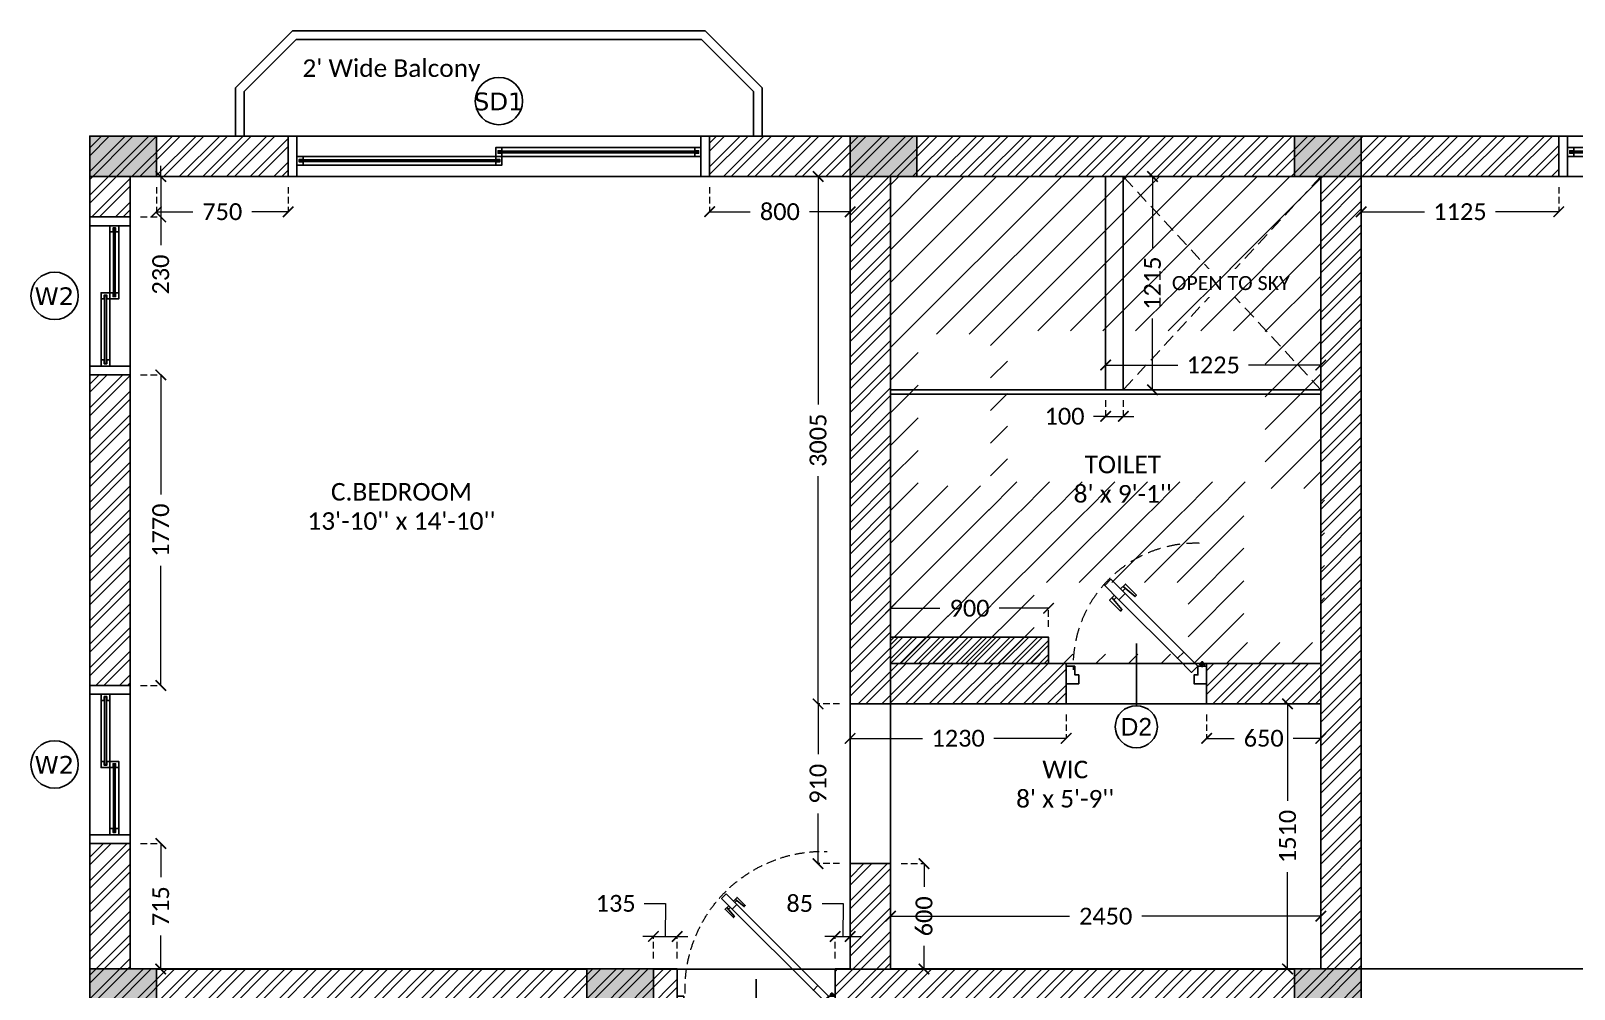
# Model space of a CAD drawing. Header units: millimetres. Extents: x -15000 to 115650, y -17045 to 28620.
# Drawn here: x 86765 to 95552, y 8760 to 14220 of the extents above; entities that cross this region are included whole.
import ezdxf
from ezdxf.enums import TextEntityAlignment as Align

# ---------------------------------------------------------------- set-up
doc = ezdxf.new("R2010")
doc.units = ezdxf.units.MM
doc.header["$LTSCALE"] = 150
for name, pattern in [('3BHK-W(SB)$0$HIDDEN', [0.375, 0.25, -0.125]), ('DASHED', [0.75, 0.5, -0.25]), ('HIDDEN', [0])]:
    doc.linetypes.add(name, pattern=pattern)
for name, color, linetype in [('ad-Column', 3, 'Continuous'), ('ad-Column Hatch', 125, 'Continuous'), ('ad-Door', 11, 'Continuous'), ('ad-Elevation 10', 8, 'Continuous'), ('ad-Furniture', 8, 'Continuous'), ('ad-Ledge Wall', 6, 'Continuous'), ('ad-Railing', 6, 'Continuous'), ('ad-Text main', 7, 'Continuous'), ('ad-Text Main_Door&window Label', 7, 'Continuous'), ('ad-Wall', 240, 'Continuous'), ('ad-Wall hatch', 8, 'Continuous'), ('BEAMS', 2, 'Continuous'), ('hatch', 8, 'Continuous')]:
    doc.layers.add(name, color=color, linetype=linetype)
doc.layers.add('ad-Dimension', color=5, linetype='Continuous', lineweight=0, true_color=0x0000ff)
doc.layers.add('ad-Glass Sectionline', color=140, linetype='Continuous', true_color=0x00bfff)
doc.layers.get('ad-Furniture').off()
doc.styles.add('6 U T S R N_Typical Floor Plan$0$3BHK-E(NB)$0$grid_text', font='verdana.ttf', dxfattribs={"width": 0.9})
doc.styles.add('New Text Style', font='arial.ttf', dxfattribs={"height": 100})
doc.styles.get("Standard").update_dxf_attribs({"font": 'calibril.ttf'})
doc.dimstyles.new('A-75-DIM-INT (Framing)', dxfattribs={"dimscale": 100, "dimtxt": 0.8, "dimasz": 0.5, "dimexe": 0, "dimexo": 0.5, "dimgap": 0.5, "dimtad": 0, "dimdec": 0, "dimdsep": 46, "dimtxsty": 'Standard', "dimblk": 'ARCHTICK', "dimcen": 0.025, "dimclrd": 256, "dimclre": 256, "dimclrt": 256, "dimazin": 2, "dimtfac": 1, "dimtdec": 0, "dimtmove": 1, "dimatfit": 0, "dimldrblk": 'ARCHTICK', "dimfxl": 1, "dimtfill": 1, "dimtolj": 1, "dimtzin": 0, "dimarcsym": 0})

# ---------------------------------------------------------------- blocks, each defined once
blk = doc.blocks.new('_ArchTick')
at = {"color": 0, "linetype": 'ByBlock', "const_width": 0.15}
blk.add_lwpolyline([(-0.5, -0.5), (0.5, 0.5)], dxfattribs=at)
blk = doc.blocks.new('*D13')
at = {"layer": 'ad-Dimension', "lineweight": -2}
for p, q in [((404.5, -230), (404.5, -170)), ((404.5, -230), (404.5, -460)), ((404.5, -460), (404.5, -621.2)), ((404.5, -460), (404.5, -520))]:
    blk.add_line(p, q, dxfattribs=at)
at = {"layer": 'ad-Dimension', "linetype": '3BHK-W(SB)$0$HIDDEN', "lineweight": -2}
for p, q in [((290, -230), (404.5, -230)), ((290, -460), (404.5, -460))]:
    blk.add_line(p, q, dxfattribs=at)
at = {"layer": 'Defpoints', "color": 0}
for p in [(230, -230), (230, -460), (404.5, -460)]:
    blk.add_point(p, dxfattribs=at)
at = {"layer": 'ad-Dimension', "lineweight": -2, "xscale": 60, "yscale": 60, "zscale": 60}
for p, rotation in [((404.5, -230), 270), ((404.5, -460), 90)]:
    blk.add_blockref('_ArchTick', p, dxfattribs=dict(at, rotation=rotation))
at = {"layer": 'ad-Dimension', "insert": (404.5, -788.5), "char_height": 96, "attachment_point": 5, "rotation": 90, "bg_fill": 3, "box_fill_scale": 1.1, "bg_fill_color": 257, "bg_fill_transparency": 0}
blk.add_mtext('\\A1;230', dxfattribs=at)
blk = doc.blocks.new('*D14')
at = {"layer": 'ad-Dimension', "linetype": '3BHK-W(SB)$0$HIDDEN', "lineweight": -2}
for p, q in [((290, -1360), (404.5, -1360)), ((290, -3130), (404.5, -3130))]:
    blk.add_line(p, q, dxfattribs=at)
at = {"layer": 'ad-Dimension', "lineweight": -2}
for p, q in [((404.5, -1360), (404.5, -2041.6)), ((404.5, -3130), (404.5, -2448.4))]:
    blk.add_line(p, q, dxfattribs=at)
at = {"layer": 'Defpoints', "color": 0}
for p in [(230, -1360), (230, -3130), (404.5, -3130)]:
    blk.add_point(p, dxfattribs=at)
at = {"layer": 'ad-Dimension', "lineweight": -2, "xscale": 60, "yscale": 60, "zscale": 60}
for p, rotation in [((404.5, -1360), 90), ((404.5, -3130), 270)]:
    blk.add_blockref('_ArchTick', p, dxfattribs=dict(at, rotation=rotation))
at = {"layer": 'ad-Dimension', "insert": (404.5, -2245), "char_height": 96, "attachment_point": 5, "rotation": 90, "bg_fill": 3, "box_fill_scale": 1.1, "bg_fill_color": 257, "bg_fill_transparency": 0}
blk.add_mtext('\\A1;1770', dxfattribs=at)
blk = doc.blocks.new('*D16')
at = {"layer": 'ad-Dimension', "linetype": '3BHK-W(SB)$0$HIDDEN', "lineweight": -2}
for p, q in [((290, -4030), (404.5, -4030)), ((290, -4745), (404.5, -4745))]:
    blk.add_line(p, q, dxfattribs=at)
at = {"layer": 'ad-Dimension', "lineweight": -2}
for p, q in [((404.5, -4030), (404.5, -4221.5)), ((404.5, -4745), (404.5, -4553.5))]:
    blk.add_line(p, q, dxfattribs=at)
at = {"layer": 'Defpoints', "color": 0}
for p in [(230, -4030), (230, -4745), (404.5, -4745)]:
    blk.add_point(p, dxfattribs=at)
at = {"layer": 'ad-Dimension', "lineweight": -2, "xscale": 60, "yscale": 60, "zscale": 60}
for p, rotation in [((404.5, -4030), 90), ((404.5, -4745), 270)]:
    blk.add_blockref('_ArchTick', p, dxfattribs=dict(at, rotation=rotation))
at = {"layer": 'ad-Dimension', "insert": (404.5, -4387.5), "char_height": 96, "attachment_point": 5, "rotation": 90, "bg_fill": 3, "box_fill_scale": 1.1, "bg_fill_color": 257, "bg_fill_transparency": 0}
blk.add_mtext('\\A1;715', dxfattribs=at)
blk = doc.blocks.new('*D23')
at = {"layer": 'ad-Dimension', "linetype": '3BHK-W(SB)$0$HIDDEN', "lineweight": -2}
for p, q in [((6360, -3295), (6360, -3431)), ((7010, -3295), (7010, -3431))]:
    blk.add_line(p, q, dxfattribs=at)
at = {"layer": 'ad-Dimension', "lineweight": -2}
for p, q in [((6360, -3431), (6517.3, -3431)), ((7010, -3431), (6852.7, -3431))]:
    blk.add_line(p, q, dxfattribs=at)
at = {"layer": 'Defpoints', "color": 0}
for p in [(6360, -3235), (7010, -3235), (7010, -3431)]:
    blk.add_point(p, dxfattribs=at)
at = {"layer": 'ad-Dimension', "lineweight": -2, "xscale": 60, "yscale": 60, "zscale": 60, "rotation": 180}
blk.add_blockref('_ArchTick', (6360, -3431), dxfattribs=at)
at = {"layer": 'ad-Dimension', "lineweight": -2, "xscale": 60, "yscale": 60, "zscale": 60}
blk.add_blockref('_ArchTick', (7010, -3431), dxfattribs=at)
at = {"layer": 'ad-Dimension', "insert": (6685, -3431), "char_height": 96, "attachment_point": 5, "bg_fill": 3, "box_fill_scale": 1.1, "bg_fill_color": 257, "bg_fill_transparency": 0}
blk.add_mtext('\\A1;650', dxfattribs=at)
blk = doc.blocks.new('*D24')
at = {"layer": 'ad-Dimension', "linetype": '3BHK-W(SB)$0$HIDDEN', "lineweight": -2}
for p, q in [((6950, -3235), (6820.5, -3235)), ((6950, -4745), (6820.5, -4745))]:
    blk.add_line(p, q, dxfattribs=at)
at = {"layer": 'ad-Dimension', "lineweight": -2}
for p, q in [((6820.5, -3235), (6820.5, -3786.6)), ((6820.5, -4745), (6820.5, -4193.4))]:
    blk.add_line(p, q, dxfattribs=at)
at = {"layer": 'Defpoints', "color": 0}
for p in [(7010, -3235), (6820.5, -4745), (7010, -4745)]:
    blk.add_point(p, dxfattribs=at)
at = {"layer": 'ad-Dimension', "lineweight": -2, "xscale": 60, "yscale": 60, "zscale": 60}
for p, rotation in [((6820.5, -3235), 90), ((6820.5, -4745), 270)]:
    blk.add_blockref('_ArchTick', p, dxfattribs=dict(at, rotation=rotation))
at = {"layer": 'ad-Dimension', "insert": (6820.5, -3990), "char_height": 96, "attachment_point": 5, "rotation": 90, "bg_fill": 3, "box_fill_scale": 1.1, "bg_fill_color": 257, "bg_fill_transparency": 0}
blk.add_mtext('\\A1;1510', dxfattribs=at)
blk = doc.blocks.new('*D27')
at = {"layer": 'ad-Dimension', "linetype": '3BHK-W(SB)$0$HIDDEN', "lineweight": -2}
for p, q in [((380, -290), (380, -430.7)), ((1130, -290), (1130, -430.7))]:
    blk.add_line(p, q, dxfattribs=at)
at = {"layer": 'ad-Dimension', "lineweight": -2}
for p, q in [((380, -430.7), (586.9, -430.7)), ((1130, -430.7), (923.1, -430.7))]:
    blk.add_line(p, q, dxfattribs=at)
at = {"layer": 'Defpoints', "color": 0}
for p in [(380, -230), (1130, -230), (1130, -430.7)]:
    blk.add_point(p, dxfattribs=at)
at = {"layer": 'ad-Dimension', "lineweight": -2, "xscale": 60, "yscale": 60, "zscale": 60, "rotation": 180}
blk.add_blockref('_ArchTick', (380, -430.7), dxfattribs=at)
at = {"layer": 'ad-Dimension', "lineweight": -2, "xscale": 60, "yscale": 60, "zscale": 60}
blk.add_blockref('_ArchTick', (1130, -430.7), dxfattribs=at)
at = {"layer": 'ad-Dimension', "insert": (755, -430.7), "char_height": 96, "attachment_point": 5, "bg_fill": 3, "box_fill_scale": 1.1, "bg_fill_color": 257, "bg_fill_transparency": 0}
blk.add_mtext('\\A1;750', dxfattribs=at)
blk = doc.blocks.new('*D28')
at = {"layer": 'ad-Dimension', "linetype": '3BHK-W(SB)$0$HIDDEN', "lineweight": -2}
for p, q in [((3530, -290), (3530, -430.7)), ((4330, -290), (4330, -430.7))]:
    blk.add_line(p, q, dxfattribs=at)
at = {"layer": 'ad-Dimension', "lineweight": -2}
for p, q in [((3530, -430.7), (3761.4, -430.7)), ((4330, -430.7), (4098.6, -430.7))]:
    blk.add_line(p, q, dxfattribs=at)
at = {"layer": 'Defpoints', "color": 0}
for p in [(3530, -230), (4330, -230), (4330, -430.7)]:
    blk.add_point(p, dxfattribs=at)
at = {"layer": 'ad-Dimension', "lineweight": -2, "xscale": 60, "yscale": 60, "zscale": 60, "rotation": 180}
blk.add_blockref('_ArchTick', (3530, -430.7), dxfattribs=at)
at = {"layer": 'ad-Dimension', "lineweight": -2, "xscale": 60, "yscale": 60, "zscale": 60}
blk.add_blockref('_ArchTick', (4330, -430.7), dxfattribs=at)
at = {"layer": 'ad-Dimension', "insert": (3930, -430.7), "char_height": 96, "attachment_point": 5, "bg_fill": 3, "box_fill_scale": 1.1, "bg_fill_color": 257, "bg_fill_transparency": 0}
blk.add_mtext('\\A1;800', dxfattribs=at)
blk = doc.blocks.new('*D29')
at = {"layer": 'ad-Dimension', "linetype": '3BHK-W(SB)$0$HIDDEN', "lineweight": -2}
for p, q in [((7240, -290), (7240, -430.7)), ((8365, -290), (8365, -430.7))]:
    blk.add_line(p, q, dxfattribs=at)
at = {"layer": 'ad-Dimension', "lineweight": -2}
for p, q in [((7240, -430.7), (7601.2, -430.7)), ((8365, -430.7), (8003.8, -430.7))]:
    blk.add_line(p, q, dxfattribs=at)
at = {"layer": 'Defpoints', "color": 0}
for p in [(7240, -230), (8365, -230), (8365, -430.7)]:
    blk.add_point(p, dxfattribs=at)
at = {"layer": 'ad-Dimension', "lineweight": -2, "xscale": 60, "yscale": 60, "zscale": 60, "rotation": 180}
blk.add_blockref('_ArchTick', (7240, -430.7), dxfattribs=at)
at = {"layer": 'ad-Dimension', "lineweight": -2, "xscale": 60, "yscale": 60, "zscale": 60}
blk.add_blockref('_ArchTick', (8365, -430.7), dxfattribs=at)
at = {"layer": 'ad-Dimension', "insert": (7802.5, -430.7), "char_height": 96, "attachment_point": 5, "bg_fill": 3, "box_fill_scale": 1.1, "bg_fill_color": 257, "bg_fill_transparency": 0}
blk.add_mtext('\\A1;1125', dxfattribs=at)
blk = doc.blocks.new('*D34')
at = {"layer": 'ad-Dimension', "lineweight": -2}
for p, q in [((3157.9, -4371.6), (3277.9, -4371.6)), ((3277.9, -4371.6), (3277.5, -4559.6)), ((3210, -4559.6), (3150, -4559.6)), ((3210, -4559.6), (3345, -4559.6)), ((3345, -4559.6), (3405, -4559.6))]:
    blk.add_line(p, q, dxfattribs=at)
at = {"layer": 'ad-Dimension', "linetype": '3BHK-W(SB)$0$HIDDEN', "lineweight": -2}
for p, q in [((3210, -4685), (3210, -4559.6)), ((3345, -4685), (3345, -4559.6))]:
    blk.add_line(p, q, dxfattribs=at)
at = {"layer": 'Defpoints', "color": 0}
for p in [(3345, -4559.6), (3210, -4745), (3345, -4745)]:
    blk.add_point(p, dxfattribs=at)
at = {"layer": 'ad-Dimension', "lineweight": -2, "xscale": 60, "yscale": 60, "zscale": 60}
blk.add_blockref('_ArchTick', (3210, -4559.6), dxfattribs=at)
at = {"layer": 'ad-Dimension', "lineweight": -2, "xscale": 60, "yscale": 60, "zscale": 60, "rotation": 180}
blk.add_blockref('_ArchTick', (3345, -4559.6), dxfattribs=at)
at = {"layer": 'ad-Dimension', "insert": (2994.9, -4371.6), "char_height": 96, "attachment_point": 5, "bg_fill": 3, "box_fill_scale": 1.1, "bg_fill_color": 257, "bg_fill_transparency": 0}
blk.add_mtext('\\A1;135', dxfattribs=at)
blk = doc.blocks.new('*D35')
at = {"layer": 'ad-Dimension', "lineweight": -2}
for p, q in [((4171, -4372.4), (4291, -4372.4)), ((4291, -4372.4), (4287.5, -4559.6)), ((4245, -4559.6), (4185, -4559.6)), ((4245, -4559.6), (4330, -4559.6)), ((4330, -4559.6), (4390, -4559.6))]:
    blk.add_line(p, q, dxfattribs=at)
at = {"layer": 'ad-Dimension', "linetype": '3BHK-W(SB)$0$HIDDEN', "lineweight": -2}
for p, q in [((4245, -4685), (4245, -4559.6)), ((4330, -4685), (4330, -4559.6))]:
    blk.add_line(p, q, dxfattribs=at)
at = {"layer": 'Defpoints', "color": 0}
for p in [(4330, -4559.6), (4245, -4745), (4330, -4745)]:
    blk.add_point(p, dxfattribs=at)
at = {"layer": 'ad-Dimension', "lineweight": -2, "xscale": 60, "yscale": 60, "zscale": 60}
blk.add_blockref('_ArchTick', (4245, -4559.6), dxfattribs=at)
at = {"layer": 'ad-Dimension', "lineweight": -2, "xscale": 60, "yscale": 60, "zscale": 60, "rotation": 180}
blk.add_blockref('_ArchTick', (4330, -4559.6), dxfattribs=at)
at = {"layer": 'ad-Dimension', "insert": (4042.8, -4372.4), "char_height": 96, "attachment_point": 5, "bg_fill": 3, "box_fill_scale": 1.1, "bg_fill_color": 257, "bg_fill_transparency": 0}
blk.add_mtext('\\A1;85', dxfattribs=at)
blk = doc.blocks.new('*D36')
at = {"layer": 'ad-Dimension', "linetype": '3BHK-W(SB)$0$HIDDEN', "lineweight": -2}
for p, q in [((4270, -230), (4147.5, -230)), ((4270, -3235), (4147.5, -3235))]:
    blk.add_line(p, q, dxfattribs=at)
at = {"layer": 'ad-Dimension', "lineweight": -2}
for p, q in [((4147.5, -230), (4147.5, -1528.4)), ((4147.5, -3235), (4147.5, -1936.6))]:
    blk.add_line(p, q, dxfattribs=at)
at = {"layer": 'Defpoints', "color": 0}
for p in [(4330, -230), (4147.5, -3235), (4330, -3235)]:
    blk.add_point(p, dxfattribs=at)
at = {"layer": 'ad-Dimension', "lineweight": -2, "xscale": 60, "yscale": 60, "zscale": 60}
for p, rotation in [((4147.5, -230), 90), ((4147.5, -3235), 270)]:
    blk.add_blockref('_ArchTick', p, dxfattribs=dict(at, rotation=rotation))
at = {"layer": 'ad-Dimension', "insert": (4147.5, -1732.5), "char_height": 96, "attachment_point": 5, "rotation": 90, "bg_fill": 3, "box_fill_scale": 1.1, "bg_fill_color": 257, "bg_fill_transparency": 0}
blk.add_mtext('\\A1;3005', dxfattribs=at)
blk = doc.blocks.new('*D37')
at = {"layer": 'ad-Dimension', "linetype": '3BHK-W(SB)$0$HIDDEN', "lineweight": -2}
for p, q in [((4330, -3295), (4330, -3431)), ((5560, -3295), (5560, -3431))]:
    blk.add_line(p, q, dxfattribs=at)
at = {"layer": 'ad-Dimension', "lineweight": -2}
for p, q in [((4330, -3431), (4741.6, -3431)), ((5560, -3431), (5148.4, -3431))]:
    blk.add_line(p, q, dxfattribs=at)
at = {"layer": 'Defpoints', "color": 0}
for p in [(4330, -3235), (5560, -3235), (5560, -3431)]:
    blk.add_point(p, dxfattribs=at)
at = {"layer": 'ad-Dimension', "lineweight": -2, "xscale": 60, "yscale": 60, "zscale": 60, "rotation": 180}
blk.add_blockref('_ArchTick', (4330, -3431), dxfattribs=at)
at = {"layer": 'ad-Dimension', "lineweight": -2, "xscale": 60, "yscale": 60, "zscale": 60}
blk.add_blockref('_ArchTick', (5560, -3431), dxfattribs=at)
at = {"layer": 'ad-Dimension', "insert": (4945, -3431), "char_height": 96, "attachment_point": 5, "bg_fill": 3, "box_fill_scale": 1.1, "bg_fill_color": 257, "bg_fill_transparency": 0}
blk.add_mtext('\\A1;1230', dxfattribs=at)
blk = doc.blocks.new('*D46')
at = {"layer": 'ad-Dimension', "linetype": '3BHK-W(SB)$0$HIDDEN', "lineweight": -2}
for p, q in [((4620, -4145), (4751, -4145)), ((4620, -4745), (4751, -4745))]:
    blk.add_line(p, q, dxfattribs=at)
at = {"layer": 'ad-Dimension', "lineweight": -2}
for p, q in [((4751, -4145), (4751, -4277.3)), ((4751, -4745), (4751, -4612.7))]:
    blk.add_line(p, q, dxfattribs=at)
at = {"layer": 'Defpoints', "color": 0}
for p in [(4560, -4145), (4560, -4745), (4751, -4745)]:
    blk.add_point(p, dxfattribs=at)
at = {"layer": 'ad-Dimension', "lineweight": -2, "xscale": 60, "yscale": 60, "zscale": 60}
for p, rotation in [((4751, -4145), 90), ((4751, -4745), 270)]:
    blk.add_blockref('_ArchTick', p, dxfattribs=dict(at, rotation=rotation))
at = {"layer": 'ad-Dimension', "insert": (4751, -4445), "char_height": 96, "attachment_point": 5, "rotation": 90, "bg_fill": 3, "box_fill_scale": 1.1, "bg_fill_color": 257, "bg_fill_transparency": 0}
blk.add_mtext('\\A1;600', dxfattribs=at)
blk = doc.blocks.new('*D49')
at = {"layer": 'ad-Dimension', "linetype": '3BHK-W(SB)$0$HIDDEN', "lineweight": -2}
for p, q in [((4560, -2795), (4560, -2690)), ((5460, -2795), (5460, -2690))]:
    blk.add_line(p, q, dxfattribs=at)
at = {"layer": 'ad-Dimension', "lineweight": -2}
for p, q in [((4560, -2690), (4841.3, -2690)), ((5460, -2690), (5178.7, -2690))]:
    blk.add_line(p, q, dxfattribs=at)
at = {"layer": 'Defpoints', "color": 0}
for p in [(5460, -2690), (4560, -2855), (5460, -2855)]:
    blk.add_point(p, dxfattribs=at)
at = {"layer": 'ad-Dimension', "lineweight": -2, "xscale": 60, "yscale": 60, "zscale": 60, "rotation": 180}
blk.add_blockref('_ArchTick', (4560, -2690), dxfattribs=at)
at = {"layer": 'ad-Dimension', "lineweight": -2, "xscale": 60, "yscale": 60, "zscale": 60}
blk.add_blockref('_ArchTick', (5460, -2690), dxfattribs=at)
at = {"layer": 'ad-Dimension', "insert": (5010, -2690), "char_height": 96, "attachment_point": 5, "bg_fill": 3, "box_fill_scale": 1.1, "bg_fill_color": 257, "bg_fill_transparency": 0}
blk.add_mtext('\\A1;900', dxfattribs=at)
blk = doc.blocks.new('*D51')
at = {"layer": 'ad-Dimension', "linetype": '3BHK-W(SB)$0$HIDDEN', "lineweight": -2}
for p, q in [((4560, -4685), (4560, -4444.6)), ((7010, -4685), (7010, -4444.6))]:
    blk.add_line(p, q, dxfattribs=at)
at = {"layer": 'ad-Dimension', "lineweight": -2}
for p, q in [((4560, -4444.6), (5579.3, -4444.6)), ((7010, -4444.6), (5990.7, -4444.6))]:
    blk.add_line(p, q, dxfattribs=at)
at = {"layer": 'Defpoints', "color": 0}
for p in [(7010, -4444.6), (4560, -4745), (7010, -4745)]:
    blk.add_point(p, dxfattribs=at)
at = {"layer": 'ad-Dimension', "lineweight": -2, "xscale": 60, "yscale": 60, "zscale": 60, "rotation": 180}
blk.add_blockref('_ArchTick', (4560, -4444.6), dxfattribs=at)
at = {"layer": 'ad-Dimension', "lineweight": -2, "xscale": 60, "yscale": 60, "zscale": 60}
blk.add_blockref('_ArchTick', (7010, -4444.6), dxfattribs=at)
at = {"layer": 'ad-Dimension', "insert": (5785, -4444.6), "char_height": 96, "attachment_point": 5, "bg_fill": 3, "box_fill_scale": 1.1, "bg_fill_color": 257, "bg_fill_transparency": 0}
blk.add_mtext('\\A1;2450', dxfattribs=at)
blk = doc.blocks.new('*D55')
at = {"layer": 'ad-Dimension', "linetype": '3BHK-W(SB)$0$HIDDEN', "lineweight": -2}
for p, q in [((5945, -230), (6051.6, -230)), ((5945, -1445), (6051.6, -1445))]:
    blk.add_line(p, q, dxfattribs=at)
at = {"layer": 'ad-Dimension', "lineweight": -2}
for p, q in [((6051.6, -230), (6051.6, -636.2)), ((6051.6, -1445), (6051.6, -1038.8))]:
    blk.add_line(p, q, dxfattribs=at)
at = {"layer": 'Defpoints', "color": 0}
for p in [(5885, -230), (5885, -1445), (6051.6, -1445)]:
    blk.add_point(p, dxfattribs=at)
at = {"layer": 'ad-Dimension', "lineweight": -2, "xscale": 60, "yscale": 60, "zscale": 60}
for p, rotation in [((6051.6, -230), 90), ((6051.6, -1445), 270)]:
    blk.add_blockref('_ArchTick', p, dxfattribs=dict(at, rotation=rotation))
at = {"layer": 'ad-Dimension', "insert": (6051.6, -837.5), "char_height": 96, "attachment_point": 5, "rotation": 90, "bg_fill": 3, "box_fill_scale": 1.1, "bg_fill_color": 257, "bg_fill_transparency": 0}
blk.add_mtext('\\A1;1215', dxfattribs=at)
blk = doc.blocks.new('*D56')
at = {"layer": 'ad-Dimension', "linetype": '3BHK-W(SB)$0$HIDDEN', "lineweight": -2}
for p, q in [((5785, -1385), (5785, -1304.1)), ((7010, -1385), (7010, -1304.1))]:
    blk.add_line(p, q, dxfattribs=at)
at = {"layer": 'ad-Dimension', "lineweight": -2}
for p, q in [((5785, -1304.1), (6196.2, -1304.1)), ((7010, -1304.1), (6598.8, -1304.1))]:
    blk.add_line(p, q, dxfattribs=at)
at = {"layer": 'Defpoints', "color": 0}
for p in [(7010, -1304.1), (5785, -1445), (7010, -1445)]:
    blk.add_point(p, dxfattribs=at)
at = {"layer": 'ad-Dimension', "lineweight": -2, "xscale": 60, "yscale": 60, "zscale": 60, "rotation": 180}
blk.add_blockref('_ArchTick', (5785, -1304.1), dxfattribs=at)
at = {"layer": 'ad-Dimension', "lineweight": -2, "xscale": 60, "yscale": 60, "zscale": 60}
blk.add_blockref('_ArchTick', (7010, -1304.1), dxfattribs=at)
at = {"layer": 'ad-Dimension', "insert": (6397.5, -1304.1), "char_height": 96, "attachment_point": 5, "bg_fill": 3, "box_fill_scale": 1.1, "bg_fill_color": 257, "bg_fill_transparency": 0}
blk.add_mtext('\\A1;1225', dxfattribs=at)
blk = doc.blocks.new('*D57')
at = {"layer": 'ad-Dimension', "linetype": '3BHK-W(SB)$0$HIDDEN', "lineweight": -2}
for p, q in [((5785, -1505), (5785, -1596.4)), ((5885, -1505), (5885, -1596.4))]:
    blk.add_line(p, q, dxfattribs=at)
at = {"layer": 'ad-Dimension', "lineweight": -2}
for p, q in [((5785, -1596.4), (5715.9, -1596.4)), ((5785, -1596.4), (5725, -1596.4)), ((5785, -1596.4), (5885, -1596.4)), ((5885, -1596.4), (5945, -1596.4))]:
    blk.add_line(p, q, dxfattribs=at)
at = {"layer": 'Defpoints', "color": 0}
for p in [(5785, -1445), (5885, -1445), (5885, -1596.4)]:
    blk.add_point(p, dxfattribs=at)
at = {"layer": 'ad-Dimension', "lineweight": -2, "xscale": 60, "yscale": 60, "zscale": 60}
blk.add_blockref('_ArchTick', (5785, -1596.4), dxfattribs=at)
at = {"layer": 'ad-Dimension', "lineweight": -2, "xscale": 60, "yscale": 60, "zscale": 60, "rotation": 180}
blk.add_blockref('_ArchTick', (5885, -1596.4), dxfattribs=at)
at = {"layer": 'ad-Dimension', "insert": (5550.9, -1596.4), "char_height": 96, "attachment_point": 5, "bg_fill": 3, "box_fill_scale": 1.1, "bg_fill_color": 257, "bg_fill_transparency": 0}
blk.add_mtext('\\A1;100', dxfattribs=at)
blk = doc.blocks.new('*D84')
at = {"layer": 'ad-Dimension', "linetype": '3BHK-W(SB)$0$HIDDEN', "lineweight": -2}
for p, q in [((4270, -3235), (4147.5, -3235)), ((4270, -4145), (4147.5, -4145))]:
    blk.add_line(p, q, dxfattribs=at)
at = {"layer": 'ad-Dimension', "lineweight": -2}
for p, q in [((4147.5, -3235), (4147.5, -3521.3)), ((4147.5, -4145), (4147.5, -3858.7))]:
    blk.add_line(p, q, dxfattribs=at)
at = {"layer": 'Defpoints', "color": 0}
for p in [(4147.5, -3235), (4330, -3235), (4330, -4145)]:
    blk.add_point(p, dxfattribs=at)
at = {"layer": 'ad-Dimension', "lineweight": -2, "xscale": 60, "yscale": 60, "zscale": 60}
for p, rotation in [((4147.5, -3235), 90), ((4147.5, -4145), 270)]:
    blk.add_blockref('_ArchTick', p, dxfattribs=dict(at, rotation=rotation))
at = {"layer": 'ad-Dimension', "insert": (4147.5, -3690), "char_height": 96, "attachment_point": 5, "rotation": 90, "bg_fill": 3, "box_fill_scale": 1.1, "bg_fill_color": 257, "bg_fill_transparency": 0}
blk.add_mtext('\\A1;910', dxfattribs=at)
blk = doc.blocks.new('zw$6251')
at = {"layer": 'hatch', "ltscale": 25}
h = blk.add_hatch(dxfattribs=at)
h.set_pattern_fill('ANSI31', color=256, scale=1050)
h.set_pattern_definition([(45, (-2999650.57, -68954.22), (-92.807765, 92.807765), [])])
h.paths.add_polyline_path([(4995, -230), (4825.3, -230), (4825.3, -230.3), (4560, -230.3), (4560, -3005.3), (4995, -3005.3)])
h.paths.add_polyline_path([(7010, -230.3), (6859.7, -230.3), (4995, -230), (4995, -3005.3), (7010, -3005.3)])
h.paths.add_polyline_path([(5130, -1992.3), (5130, -1128), (4717.5, -1128), (4717.5, -1992.3)])
h.paths.add_polyline_path([(5226.2, -1970), (6693.2, -1970), (6693.2, -1109), (5226.2, -1109)], flags=16)
h.paths.add_polyline_path([(5378, -2951.5), (6254.3, -2951.5), (6254.3, -2543.5), (5378, -2543.5)], flags=16)
h.paths.add_polyline_path([(7031.9, -2885.6), (7031.9, -2006.7), (6572.5, -2006.7), (6572.5, -2885.6)])
at = {"layer": 'BEAMS', "ltscale": 25}
for p, q in [((380.3, 0), (4179.7, 0)), ((4560, 0), (6859.7, 0)), ((7240, 0), (11739.7, 0)), ((0, -4745), (0, -230.3)), ((230, -4745), (230, -230.3)), ((380.3, -230), (4179.7, -230)), ((4330, -230.3), (4330, -4745.6)), ((4560, -230), (6859.7, -230)), ((4560, -230.3), (4560, -4745.6)), ((7010, -230.3), (7010, -4745)), ((7240, -230), (11739.7, -230)), ((7240, -230.3), (7240, -4745)), ((7010, -3005.3), (4560, -3005.3)), ((7010, -3235.3), (4560, -3235.3)), ((7240, -4745), (11889.9, -4745)), ((2830, -4745.3), (380.3, -4745.3)), ((6859.7, -4745.3), (3210.3, -4745.3)), ((2830, -4975.3), (380.3, -4975.3)), ((6859.7, -4975.3), (3210.3, -4975.3)), ((7240, -4975), (11889.9, -4975))]:
    blk.add_line(p, q, dxfattribs=at)
blk = doc.blocks.new('$ZCDB_AUDIT_GENERATED_C85C')
at = {"color": 8}
for points in [[(675, 75), (141.8, 359.5)], [(50, 25), (50, 0), (0, 0), (0, 50), (25, 50)], [(700, 0), (0, 0)], [(625, 75), (75, 75)], [(625, 25), (75, 25)], [(675, 50), (700, 50), (700, 0), (650, 0), (650, 25)]]:
    blk.add_lwpolyline(points, dxfattribs=at)
for points in [[(75, 25), (25, 25), (25, 75), (75, 75)], [(675, 25), (625, 25), (625, 75), (675, 75)]]:
    blk.add_lwpolyline(points, close=True, dxfattribs=at)
at = {"color": 140}
for points in [[(625, 60), (75, 60)], [(625, 40), (75, 40)]]:
    blk.add_lwpolyline(points, dxfattribs=at)
at = {"color": 8, "linetype": 'HIDDEN'}
blk.add_arc((497.1, 38.3), 473.6, 122.81509, 175.55912, dxfattribs=at)
blk = doc.blocks.new('*U156')
at = {"xscale": -1}
blk.add_blockref('$ZCDB_AUDIT_GENERATED_C85C', (700, 0), dxfattribs=at)
blk = doc.blocks.new('HFUHJA')
at = {"transparency": 33554559}
h = blk.add_hatch(color=256, dxfattribs=at)
h.dxf.hatch_style = 1
h.set_gradient(color1=(153, 204, 0), color2=(63, 127, 0), name='INVSPHERICAL')
h.paths.add_polyline_path([(0, 0), (-1125, 0), (-1125, -1215), (0, -1215)])
at = {"layer": 'ad-Elevation 10'}
for points in [[(-1225, -1215), (-1125, -1215), (-1125, 0), (-1225, 0)], [(0, 0), (-1125, 0), (-1125, -1215), (0, -1215)]]:
    blk.add_lwpolyline(points, close=True, dxfattribs=at)
at = {"layer": 'ad-Elevation 10', "linetype": 'DASHED'}
for points in [[(0, -1215), (-1125, 0)], [(0, 0), (-1125, -1215)]]:
    blk.add_lwpolyline(points, dxfattribs=at)
at = {"layer": 'ad-Text main', "color": 0, "insert": (-512.5, -607.5), "char_height": 80, "width": 677.446, "attachment_point": 5, "bg_fill": 2}
blk.add_mtext('OPEN TO SKY', dxfattribs=at)
blk = doc.blocks.new('Furn')
at = {"layer": 'ad-Glass Sectionline'}
blk.add_lwpolyline([(-7560, -1470), (-5110, -1470), (-5110, -1445), (-7560, -1445)], close=True, dxfattribs=at)
at = {"xscale": -1}
blk.add_blockref('*U156', (-6335, -1470), dxfattribs=at)
blk.add_blockref('HFUHJA', (-5110, -230))
blk = doc.blocks.new('*U163')
for p, q in [((-463.3, 543.1), (-478.2, 528.2)), ((-528.5, 478), (-513.6, 492.9)), ((-8.3, 111.1), (-41.7, 111.1)), ((-25, 127.8), (-25, 94.4))]:
    blk.add_line(p, q)
for points in [[(-545, 595), (-464.2, 514.2), (-499.5, 478.8), (-580.3, 559.6)], [(-130.8, 180.8), (-464.2, 514.2), (-499.5, 478.8), (-166.2, 145.5)], [(-50, 100), (-130.8, 180.8), (-166.2, 145.5), (-85.4, 64.6)], [(-750, 100), (-750, 50), (-728.6, 50), (-728.6, 35.7), (-728.6, 0), (-800, 0), (-800, 100)], [(-50, 100), (0, 100), (0, 0), (-71.4, 0), (-71.4, 35.7), (-71.4, 50), (-50, 50)]]:
    blk.add_lwpolyline(points, close=True)
for points in [[(-490, 540), (-462.5, 567.5), (-399.7, 504.7), (-407.6, 496.8), (-476.2, 553.8)], [(-525.4, 504.7), (-552.8, 477.2), (-490, 414.3), (-482.2, 422.2), (-539.2, 490.8)]]:
    blk.add_lwpolyline(points)
blk.add_circle((-25, 111.1), 11.1)
at = {"color": 8, "linetype": 'DASHED', "lineweight": 0}
blk.add_arc((-62.1, 102.1), 698.3, 88.18808, 181.81192, dxfattribs=at)
at = {"layer": 'ad-Text Main_Door&window Label'}
blk.add_line((-400, -125), (-400, 230), dxfattribs=at)
blk.add_circle((-400.3, -245), 120, dxfattribs=at)
at = {"layer": 'ad-Text Main_Door&window Label', "style": 'New Text Style'}
blk.add_attdef('D1', text='', height=100, dxfattribs=at).set_placement((-400.3, -245), align=Align.MIDDLE_CENTER)
blk = doc.blocks.new('*U161')
for p, q in [((-8, -111), (-42, -111)), ((-25, -128), (-25, -94)), ((-811, -761), (-796, -776)), ((-746, -826), (-761, -811))]:
    blk.add_line(p, q)
for points in [[(-1150, -100), (-1150, -50), (-1129, -50), (-1129, -36), (-1129, 0), (-1200, 0), (-1200, -100)], [(-50, -100), (0, -100), (0, 0), (-71, 0), (-71, -36), (-71, -50), (-50, -50)], [(-50, -100), (-131, -181), (-166, -145), (-85, -65)], [(-131, -181), (-747, -797), (-782, -762), (-166, -145)], [(-828, -878), (-747, -797), (-782, -762), (-863, -842)]]:
    blk.add_lwpolyline(points, close=True)
for points in [[(-808, -787), (-836, -760), (-773, -697), (-765, -705), (-822, -774)], [(-773, -823), (-745, -850), (-683, -788), (-690, -780), (-759, -837)]]:
    blk.add_lwpolyline(points)
blk.add_circle((-25, -111), 11.1)
at = {"color": 8, "linetype": 'DASHED', "lineweight": 0}
blk.add_arc((-93, -153), 1047, 178.1881, 271.8119, dxfattribs=at)
at = {"layer": 'ad-Text Main_Door&window Label'}
blk.add_line((-600, 125), (-600, -230), dxfattribs=at)
blk.add_circle((-600, 245), 120, dxfattribs=at)
at = {"layer": 'ad-Text Main_Door&window Label', "style": 'New Text Style'}
blk.add_attdef('D1', text='', height=100, dxfattribs=at).set_placement((-600, 245), align=Align.MIDDLE_CENTER)
blk = doc.blocks.new('$ZCDB_AUDIT_GENERATED_C77D')
blk.add_wipeout([(0, 230), (2400, 230), (2400, 0), (0, 0)]).dxf.layer = 'ad-Elevation 10'
at = {"layer": 'ad-Elevation 10'}
for points in [[(2400, 230), (0, 230)], [(2400, 0), (0, 0)]]:
    blk.add_lwpolyline(points, dxfattribs=at)
for points in [[(50, 0), (50, 230), (0, 230), (0, 0)], [(2350, 0), (2400, 0), (2400, 230), (2350, 230)], [(85, 83), (85, 65), (50, 65), (50, 115), (85, 115), (85, 97), (63, 97), (63, 83)], [(1217.5, 133), (1217.5, 115), (1182.5, 115), (1182.5, 165), (1217.5, 165), (1217.5, 147), (1195.5, 147), (1195.5, 133)], [(1182.5, 83), (1182.5, 65), (1217.5, 65), (1217.5, 115), (1182.5, 115), (1182.5, 97), (1204.5, 97), (1204.5, 83)], [(2315, 133), (2315, 115), (2350, 115), (2350, 165), (2315, 165), (2315, 147), (2337, 147), (2337, 133)]]:
    blk.add_lwpolyline(points, close=True, dxfattribs=at)
at = {"layer": 'ad-Glass Sectionline'}
for points in [[(1200, 95), (65, 95), (65, 85), (1200, 85)], [(1200, 145), (2335, 145), (2335, 135), (1200, 135)]]:
    blk.add_lwpolyline(points, close=True, dxfattribs=at)
for points in [[(1182.5, 115), (85, 115)], [(1217.5, 165), (2315, 165)], [(1217.5, 115), (2315, 115)], [(1182.5, 65), (85, 65)]]:
    blk.add_lwpolyline(points, dxfattribs=at)
blk = doc.blocks.new('*U151')
blk.add_blockref('$ZCDB_AUDIT_GENERATED_C77D', (0, 0))
blk = doc.blocks.new('$ZCDB_AUDIT_GENERATED_C7DC')
blk.add_wipeout([(0, 230), (900, 230), (900, 0), (0, 0)]).dxf.layer = 'ad-Elevation 10'
at = {"layer": 'ad-Elevation 10'}
for points in [[(900, 230), (0, 230)], [(900, 0), (0, 0)]]:
    blk.add_lwpolyline(points, dxfattribs=at)
for points in [[(50, 0), (50, 230), (0, 230), (0, 0)], [(850, 0), (900, 0), (900, 230), (850, 230)], [(85, 83), (85, 65), (50, 65), (50, 115), (85, 115), (85, 97), (63, 97), (63, 83)], [(467.5, 133), (467.5, 115), (432.5, 115), (432.5, 165), (467.5, 165), (467.5, 147), (445.5, 147), (445.5, 133)], [(432.5, 83), (432.5, 65), (467.5, 65), (467.5, 115), (432.5, 115), (432.5, 97), (454.5, 97), (454.5, 83)], [(815, 133), (815, 115), (850, 115), (850, 165), (815, 165), (815, 147), (837, 147), (837, 133)]]:
    blk.add_lwpolyline(points, close=True, dxfattribs=at)
at = {"layer": 'ad-Glass Sectionline'}
for points in [[(450, 95), (65, 95), (65, 85), (450, 85)], [(450, 145), (835, 145), (835, 135), (450, 135)]]:
    blk.add_lwpolyline(points, close=True, dxfattribs=at)
for points in [[(432.5, 115), (85, 115)], [(467.5, 165), (815, 165)], [(467.5, 115), (815, 115)], [(432.5, 65), (85, 65)]]:
    blk.add_lwpolyline(points, dxfattribs=at)
blk = doc.blocks.new('*U150')
blk.add_blockref('$ZCDB_AUDIT_GENERATED_C7DC', (0, 0))
blk = doc.blocks.new('walls')
at = {"layer": 'ad-Wall hatch', "transparency": 33554610}
h = blk.add_hatch(dxfattribs=at)
h.set_pattern_fill('ANSI32', color=256, scale=10)
h.set_pattern_definition([(45, (-1040635.14, 674820.02), (-67.351921, 67.351921), []), (45, (-1040590.24, 674820.02), (-67.351921, 67.351921), [])])
h.paths.add_polyline_path([(12120, 13620), (12120, 10220), (11890, 10220), (11890, 13390), (7240, 13390), (7240, 8645), (4245, 8645), (4245, 8875), (4330, 8875), (4330, 9475), (4560, 9475), (4560, 8875), (7010, 8875), (7010, 10385), (6360, 10385), (6360, 10615), (7010, 10615), (7010, 13390), (4560, 13390), (4560, 10615), (5560, 10615), (5560, 10385), (4330, 10385), (4330, 13390), (230, 13390), (230, 8875), (3345, 8875), (3345, 8645), (3060, 8645), (3060, 4745), (3345, 4745), (3345, 4515), (230, 4515), (230, 230), (4880, 230), (4880, 3075), (6060, 3075), (6060, 2845), (5110, 2845), (5110, 230), (8310, 230), (8310, 2845), (6860, 2845), (6860, 3075), (8310, 3075), (8310, 4515), (5110, 4515), (5110, 3915), (4880, 3915), (4880, 4515), (4245, 4515), (4245, 4745), (8540, 4745), (8540, 230), (9240, 230), (9240, 0), (0, 0), (0, 4745), (2830, 4745), (2830, 8645), (0, 8645), (0, 13620)])
at = {"layer": 'ad-Wall hatch'}
h = blk.add_hatch(dxfattribs=at)
h.set_pattern_fill('ANSI32', color=256, scale=150, angle=180)
h.set_pattern_definition([(45, (47268.004, -9726.724), (-39.774756, 39.774756), []), (45, (47294.52, -9726.724), (-39.774756, 39.774756), [])])
h.paths.add_polyline_path([(4560, 10765), (5460, 10765), (5460, 10615), (4560, 10615)])
at = {"layer": 'ad-Ledge Wall'}
blk.add_lwpolyline([(4560, 10765), (5460, 10765), (5460, 10615), (4560, 10615)], close=True, dxfattribs=at)
at = {"layer": 'ad-Railing'}
for points in [[(830, 13620), (830, 13895), (1155, 14220), (3505, 14220), (3830, 13895), (3830, 13620)], [(880, 13620), (880, 13874.3), (1175.7, 14170), (3484.3, 14170), (3780, 13874.3), (3780, 13620)]]:
    blk.add_lwpolyline(points, dxfattribs=at)
at = {"layer": 'ad-Door', "ltscale": 5}
blk.add_blockref('*U163', (6360, 10500), dxfattribs=at).add_auto_attribs({'D1': 'D2'})
ref = blk.add_blockref('*U161', (4245, 8645), dxfattribs=dict(at, xscale=-0.7499999997027537, yscale=0.7499999997027537, zscale=0.7499999997027537, rotation=179.9999999999998))
ref.add_attrib('D1', 'D1', dxfattribs={"layer": 'ad-Text Main_Door&window Label', "height": 75, "rotation": 360, "style": 'New Text Style'}).set_placement((3794.8, 8461.3), align=Align.MIDDLE_CENTER)
blk.add_blockref('*U151', (1130, 13390))
at = {"xscale": -1}
blk.add_blockref('*U151', (10765, 13390), dxfattribs=at)
at = {"xscale": -1, "rotation": 89.9999999999997}
blk.add_blockref('*U150', (230, 13160), dxfattribs=at)
at = {"rotation": 90}
blk.add_blockref('*U150', (230, 9590), dxfattribs=at)
at = {"layer": 'ad-Wall'}
for points in [[(11890, 13390), (7240, 13390), (7240, 8645)], [(4245, 8645), (4245, 8875), (4330, 8875), (4330, 9475), (4560, 9475), (4560, 8875), (7010, 8875), (7010, 10385), (6360, 10385), (6360, 10615), (7010, 10615), (7010, 13390), (4560, 13390), (4560, 10615), (5560, 10615), (5560, 10385), (4330, 10385), (4330, 13390), (230, 13390), (230, 8875), (3345, 8875), (3345, 8645)], [(9240, 0), (0, 0), (0, 4745), (2830, 4745), (2830, 8645), (0, 8645), (0, 13620), (12120, 13620)]]:
    blk.add_lwpolyline(points, dxfattribs=at)
blk = doc.blocks.new('6 U T S R N_Typical Floor Plan$0$ad_Window Tag')
blk.add_circle((0, 0), 150)
at = {"style": '6 U T S R N_Typical Floor Plan$0$3BHK-E(NB)$0$grid_text', "width": 0.9}
blk.add_attdef('D1', text='', height=125, dxfattribs=at).set_placement((0, 0), align=Align.MIDDLE_CENTER)
blk = doc.blocks.new('Text')
at = {"layer": 'ad-Text Main_Door&window Label'}
ref = blk.add_blockref('6 U T S R N_Typical Floor Plan$0$ad_Window Tag', (-200, 12710), dxfattribs=dict(at, xscale=-0.9, yscale=0.9, zscale=0.9))
ref.add_attrib('D1', 'W2', dxfattribs={"height": 101.25, "rotation": 1800, "style": '6 U T S R N_Typical Floor Plan$0$3BHK-E(NB)$0$grid_text'}).set_placement((-201, 12707.9), align=Align.MIDDLE_CENTER)
ref = blk.add_blockref('6 U T S R N_Typical Floor Plan$0$ad_Window Tag', (-200, 10040), dxfattribs=dict(at, xscale=-0.9, yscale=0.9, zscale=0.9))
ref.add_attrib('D1', 'W2', dxfattribs={"height": 101.25, "rotation": 1800, "style": '6 U T S R N_Typical Floor Plan$0$3BHK-E(NB)$0$grid_text'}).set_placement((-201, 10037.9), align=Align.MIDDLE_CENTER)
at = {"layer": 'ad-Text main', "char_height": 100, "attachment_point": 5, "bg_fill": 2}
for s, insert, width in [("\\pxqd;2' Wide Balcony", (2330, 13995), 2237.11), ("TOILET\\P8' x 9'-1''", (5882.8, 11665), 1424.195), ("C.BEDROOM^J13'-10'' x 14'-10''", (1775.4, 11509.9), 1424.195), ("WIC \\P8' x 5'-9''", (5555, 9927.5), 1424.195)]:
    blk.add_mtext(s, dxfattribs=dict(at, insert=insert, width=width))
at = {"layer": 'ad-Text Main_Door&window Label'}
ref = blk.add_blockref('6 U T S R N_Typical Floor Plan$0$ad_Window Tag', (2330, 13820), dxfattribs=dict(at, xscale=-0.9, yscale=0.9, zscale=0.9))
ref.add_attrib('D1', 'SD1', dxfattribs={"height": 101.25, "rotation": 1800, "style": '6 U T S R N_Typical Floor Plan$0$3BHK-E(NB)$0$grid_text'}).set_placement((2329, 13817.9), align=Align.MIDDLE_CENTER)
blk = doc.blocks.new('zw$6AA0')
at = {"layer": 'ad-Column Hatch', "transparency": 33554687}
h = blk.add_hatch(color=256, dxfattribs=at)
h.dxf.hatch_style = 1
h.paths.add_polyline_path([(0, -230), (380, -230), (380, 0), (0, 0)])
at = {"layer": 'ad-Column'}
blk.add_lwpolyline([(0, -230), (380, -230), (380, 0), (0, 0)], close=True, dxfattribs=at)
blk = doc.blocks.new('1625E_Columns P30')
at = {"layer": 'ad-Column', "rotation": 359.9999999999993}
blk.add_blockref('zw$6AA0', (0, 13620), dxfattribs=at)
at = {"layer": 'ad-Column', "xscale": -1}
for p, rotation in [((4710, 13620), 359.9999999999997), ((7240, 13620), 359.9999999999997), ((0, 8645), 179.9999999999998), ((3210, 8875), 359.9999999999997), ((7240, 8875), 359.9999999999997)]:
    blk.add_blockref('zw$6AA0', p, dxfattribs=dict(at, rotation=rotation))
blk = doc.blocks.new('dim')
at = {"layer": 'ad-Dimension'}
for base, p1, p2, picture, middle in [((1130, -430.7), (380, -230), (1130, -230), '*D27', (755, -430.7)), ((8365, -430.7), (7240, -230), (8365, -230), '*D29', (7802.5, -430.7)), ((5460, -2690), (4560, -2855), (5460, -2855), '*D49', (5010, -2690)), ((7010, -3431), (6360, -3235), (7010, -3235), '*D23', (6685, -3431))]:
    dim = blk.add_linear_dim(base=base, p1=p1, p2=p2, dimstyle='A-75-DIM-INT (Framing)', override={"dimscale": 120, "dimblk": 'ArchTick', "dimfxl": 10, "dimtfill": 1, "dimtfillclr": 0}, dxfattribs=at)
    dim.commit()
    dim.dimension.update_dxf_attribs({"geometry": picture, "text_midpoint": middle})
for base, p1, p2, picture, middle in [((4147.5, -3235), (4330, -230), (4330, -3235), '*D36', (4147.5, -1732.5)), ((6051.6, -1445), (5885, -230), (5885, -1445), '*D55', (6051.6, -837.5)), ((404.5, -3130), (230, -1360), (230, -3130), '*D14', (404.5, -2245)), ((404.5, -4745), (230, -4030), (230, -4745), '*D16', (404.5, -4387.5)), ((4751, -4745), (4560, -4145), (4560, -4745), '*D46', (4751, -4445))]:
    dim = blk.add_linear_dim(base=base, p1=p1, p2=p2, angle=90, dimstyle='A-75-DIM-INT (Framing)', override={"dimscale": 120, "dimblk": 'ArchTick', "dimfxl": 10, "dimtfill": 1, "dimtfillclr": 0}, dxfattribs=at)
    dim.commit()
    dim.dimension.update_dxf_attribs({"geometry": picture, "text_midpoint": middle})
for base, p1, p2, picture, middle in [((3345, -4559.6), (3210, -4745), (3345, -4745), '*D34', (3097.9, -4371.6)), ((4330, -4559.6), (4245, -4745), (4330, -4745), '*D35', (4111, -4372.4))]:
    dim = blk.add_linear_dim(base=base, p1=p1, p2=p2, dimstyle='A-75-DIM-INT (Framing)', override={"dimscale": 120, "dimblk": 'ArchTick', "dimfxl": 10, "dimtfill": 1, "dimtfillclr": 0}, dxfattribs=at)
    dim.commit()
    dim.dimension.update_dxf_attribs({"geometry": picture, "text_midpoint": middle, "dimtype": 128})
dim = blk.add_linear_dim(base=(404.5, -460), p1=(230, -230), p2=(230, -460), angle=90, dimstyle='A-75-DIM-INT (Framing)', override={"dimscale": 120, "dimblk": 'ArchTick', "dimfxl": 10, "dimtfill": 1, "dimtfillclr": 0}, dxfattribs=at)
dim.commit()
dim.dimension.update_dxf_attribs({"geometry": '*D13', "text_midpoint": (404.5, -788.5), "dimtype": 128})
for base, p1, p2, picture, middle in [((4330, -430.7), (3530, -230), (4330, -230), '*D28', (3930, -430.7)), ((7010, -1304.1), (5785, -1445), (7010, -1445), '*D56', (6397.5, -1304.1)), ((5560, -3431), (4330, -3235), (5560, -3235), '*D37', (4945, -3431))]:
    dim = blk.add_linear_dim(base=base, p1=p1, p2=p2, dimstyle='A-75-DIM-INT (Framing)', override={"dimscale": 120, "dimblk": 'ArchTick', "dimfxl": 10, "dimtfill": 1, "dimtfillclr": 0}, dxfattribs=at)
    dim.commit()
    dim.dimension.update_dxf_attribs({"geometry": picture, "text_midpoint": middle})
dim = blk.add_linear_dim(base=(6820.5, -4745), p1=(7010, -3235), p2=(7010, -4745), angle=90, dimstyle='A-75-DIM-INT (Framing)', override={"dimscale": 120, "dimblk": 'ArchTick', "dimfxl": 10, "dimtfill": 1, "dimtfillclr": 0}, dxfattribs=at)
dim.commit()
dim.dimension.update_dxf_attribs({"geometry": '*D24', "text_midpoint": (6820.5, -3990)})
dim = blk.add_linear_dim(base=(5885, -1596.4), p1=(5785, -1445), p2=(5885, -1445), dimstyle='A-75-DIM-INT (Framing)', override={"dimscale": 120, "dimblk": 'ArchTick', "dimfxl": 10, "dimtfill": 1, "dimtfillclr": 0}, dxfattribs=at)
dim.commit()
dim.dimension.update_dxf_attribs({"geometry": '*D57', "text_midpoint": (5550.9, -1596.4), "dimtype": 128})
dim = blk.add_linear_dim(base=(4147.5, -3235), p1=(4330, -4145), p2=(4330, -3235), angle=90, dimstyle='A-75-DIM-INT (Framing)', override={"dimscale": 120, "dimblk": 'ArchTick', "dimfxl": 10, "dimtfill": 1, "dimtfillclr": 0}, dxfattribs=at)
dim.commit()
dim.dimension.update_dxf_attribs({"geometry": '*D84', "text_midpoint": (4147.5, -3690)})
dim = blk.add_linear_dim(base=(7010, -4444.6), p1=(4560, -4745), p2=(7010, -4745), dimstyle='A-75-DIM-INT (Framing)', override={"dimscale": 120, "dimblk": 'ArchTick', "dimfxl": 10, "dimtfill": 1, "dimtfillclr": 0}, dxfattribs=at)
dim.commit()
dim.dimension.update_dxf_attribs({"geometry": '*D51', "text_midpoint": (5785, -4444.6)})

msp = doc.modelspace()

# ---------------------------------------------------------------- block references
at = {"layer": 'ad-Dimension'}
msp.add_blockref('dim', (87100, 13620), dxfattribs=at)

# ---------------------------------------------------------------- next in the draw order: block references
at = {"layer": 'ad-Furniture'}
msp.add_blockref('Furn', (99220, 13620), dxfattribs=at)

# ---------------------------------------------------------------- next in the draw order: block references
at = {"layer": 'ad-Wall'}
msp.add_blockref('walls', (87100, 0), dxfattribs=at)

# ---------------------------------------------------------------- next in the draw order: block references
at = {"layer": 'ad-Text main'}
msp.add_blockref('Text', (87100, 0), dxfattribs=at)

# ---------------------------------------------------------------- next in the draw order: block references
for name, p in [('zw$6251', (87100, 13620)), ('1625E_Columns P30', (87100, 0))]:
    msp.add_blockref(name, p)

doc.saveas('drawing.dxf')
